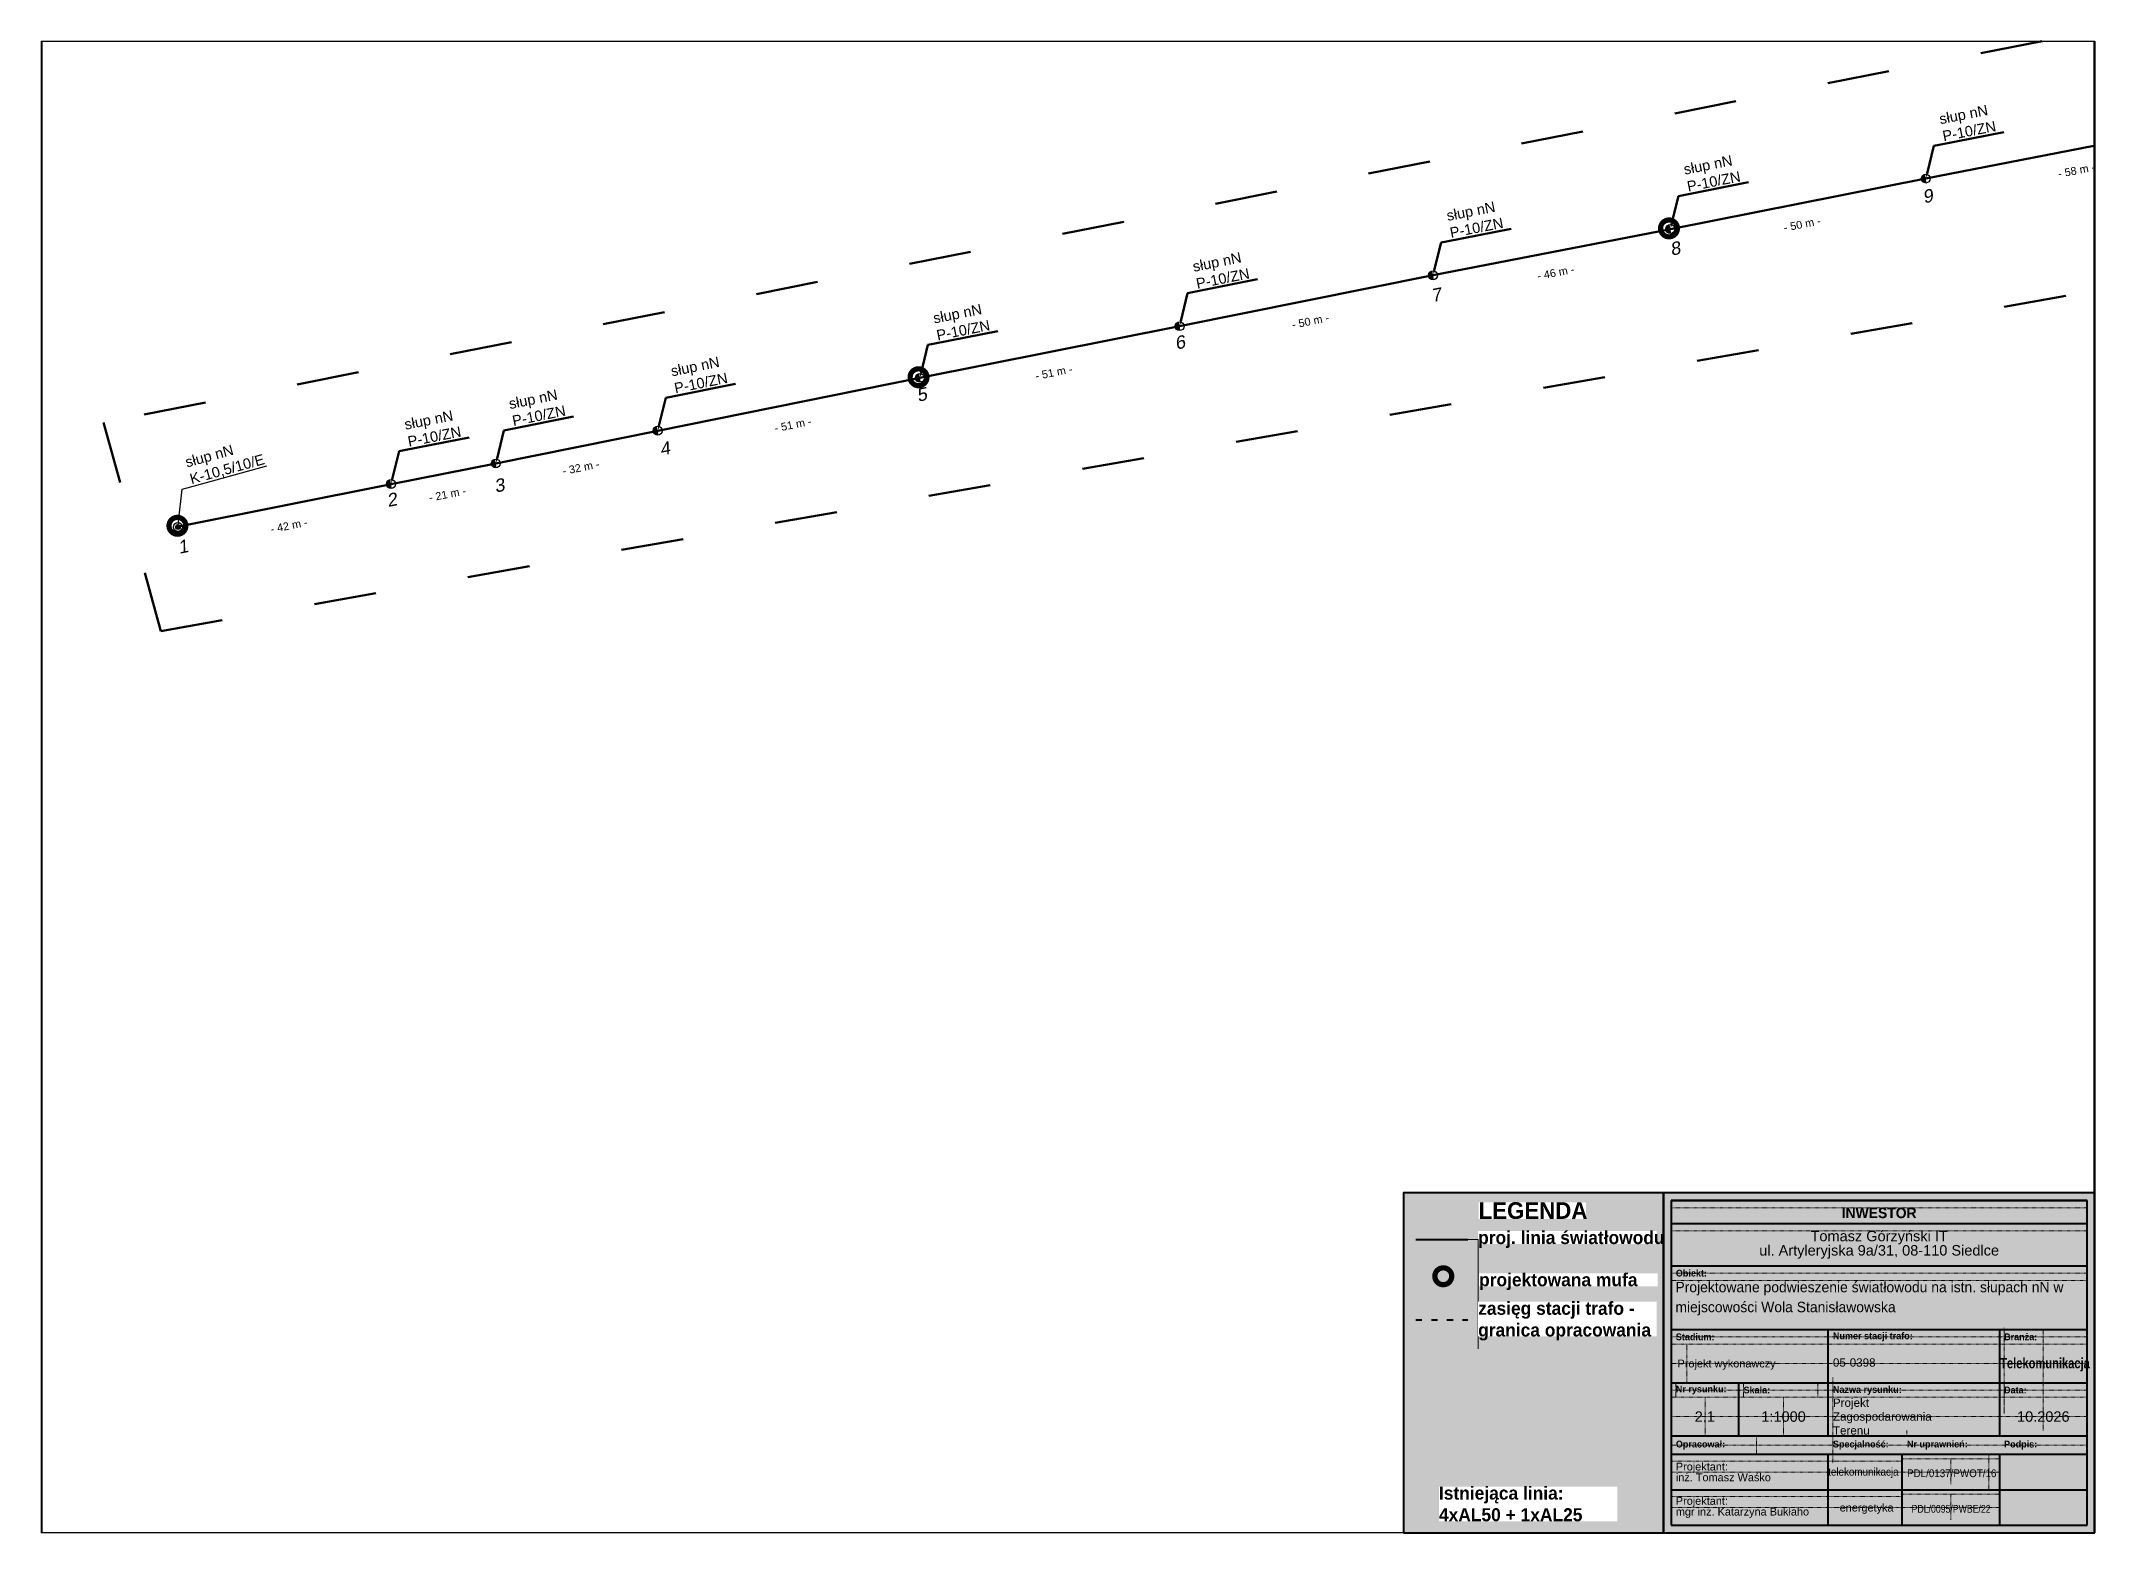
# Paper-space layout '398-1' of a CAD drawing. Header units: metres, sheet in millimetres. Extents: x 0 to 395, y 0 to 287.
# The model-space entities are those that its viewports show. They can reach past a viewport. Long polylines and large blocks are cut down to what shows.
import ezdxf
from ezdxf import colors
from ezdxf.entities.mleader import LeaderData, LeaderLine
from ezdxf.math import Vec2, Vec3

# ---------------------------------------------------------------- set-up
doc = ezdxf.new("R2010")
doc.units = ezdxf.units.M
for name, pattern in [('ACAD_ISO03W100', [30, 12, -18]), ('DGN Style 2', [0.005224, 0.003135, -0.00209]), ('GCAD_ISO03W100', [30, 12, -18])]:
    doc.linetypes.add(name, pattern=pattern)
for name, color, linetype, lineweight in [('!TELE', 30, 'SCARPLINE1A', 50), ('!trafo_05-0398', 6, 'GCAD_ISO03W100', 50), ('@Tabelka', 7, 'Continuous', 13), ('_mm zasięg trafo', 6, 'ACAD_ISO03W100', 35), ('_numery slupow etap 4 cz. 2', 7, 'Continuous', 40), ('_światłowód', 30, 'Continuous', 50)]:
    doc.layers.add(name, color=color, linetype=linetype, lineweight=lineweight)
for name, color, linetype in [('!wymiary', 7, 'Continuous'), ('_MM mufy', 3, 'Continuous'), ('_MM opisy', 7, 'Continuous'), ('_MM slupy', 5, 'Continuous')]:
    doc.layers.add(name, color=color, linetype=linetype)
doc.layers.add('@KonstrTabelki', color=253, linetype='DGN Style 2', lineweight=0, plot=False)
doc.styles.add('LEGENDA', font='arial.ttf')
doc.styles.get("Standard").update_dxf_attribs({"font": 'ARIAL.TTF'})
doc.linetypes.add('SCARPLINE1A', pattern='A,2,[150,AAA.SHX,S=1,R=0,X=0,Y=0],1e-11', length=2)
doc.dimstyles.new('opis linie', dxfattribs={"dimtxt": 1.5, "dimasz": 0.18, "dimexe": 0.18, "dimexo": 0.0625, "dimgap": 2.5, "dimtad": 4, "dimdec": 0, "dimzin": 0, "dimdsep": 46, "dimtxsty": 'Standard', "dimcen": 0.09, "dimse1": 1, "dimse2": 1, "dimsd1": 1, "dimsd2": 1, "dimclrt": 256, "dimadec": 0, "dimazin": 0, "dimtfac": 1, "dimtdec": 0, "dimtofl": 0, "dimtmove": 0, "dimatfit": 3, "dimfxl": 1, "dimtfill": 1, "dimtolj": 1, "dimtzin": 0, "dimarcsym": 0})

# ---------------------------------------------------------------- blocks, each defined once
blk = doc.blocks.new('tabelka')
at = {"true_color": 0xffffff, "transparency": 33554687}
h = blk.add_hatch(color=7, dxfattribs=at)
h.dxf.hatch_style = 1
h.paths.add_polyline_path([(-83, 65.41), (0, 65.41), (0, 0), (-83, 0)])
at = {"layer": '@KonstrTabelki', "lineweight": 0}
for p, q in [((-1.5, 62.52), (-81.5, 62.52)), ((-1.5, 58.08), (-81.5, 58.08)), ((-1.5, 49.94), (-81.5, 49.94)), ((-81.5, 48.55), (-1.5, 48.55)), ((-1.5, 37.69), (-81.5, 37.69)), ((-81.5, 36.3), (-1.5, 36.3)), ((-78.46, 36.3), (-78.46, 28.86)), ((-17.47, 39.44), (-17.47, 22.94)), ((-9.93, 19.68), (-9.93, 39.08)), ((-81.5, 32.58), (-1.5, 32.58)), ((-80.6, 28.86), (-80.6, 26.08)), ((-67.58, 28.86), (-67.58, 26.08)), ((-53.27, 26.08), (-53.27, 28.86)), ((-50.39, 29.9), (-50.39, 18.64)), ((-17.47, 28.86), (-17.47, 22.94)), ((-9.93, 19.68), (-9.93, 28.86)), ((-1.5, 27.47), (-81.5, 27.47)), ((-81.5, 26.08), (-1.5, 26.08)), ((-74.99, 18.64), (-74.99, 26.08)), ((-59.88, 18.64), (-59.88, 26.08)), ((-1.5, 27.47), (-18.36, 27.47)), ((-1.5, 22.36), (-81.5, 22.36)), ((-1.5, 22.36), (-18.36, 22.36)), ((-81.5, 16.88), (-1.5, 16.88)), ((-65.11, 18.64), (-65.11, 15.11)), ((-50.39, 18.64), (-50.39, 13.41)), ((-36.15, 19.68), (-36.15, 18.64)), ((-37.05, 13.77), (-81.5, 13.77)), ((-37.05, 14.25), (-18.36, 14.25)), ((-27.71, 14.25), (-27.71, 9.31)), ((-20.43, 15.11), (-20.43, 8.31)), ((-37.05, 11.71), (-81.5, 11.71)), ((-18.36, 11.71), (-37.05, 11.71)), ((-37.05, 6.97), (-81.5, 6.97)), ((-37.05, 4.9), (-81.5, 4.9)), ((-37.05, 7.44), (-18.36, 7.44)), ((-18.36, 4.9), (-37.05, 4.9)), ((-27.71, 7.44), (-27.71, 2.5))]:
    blk.add_line(p, q, dxfattribs=at)
at = {"layer": '@KonstrTabelki'}
for points in [[(-51.29, 28.86), (-51.29, 39.08)], [(-51.29, 18.64), (-51.29, 28.86)]]:
    blk.add_lwpolyline(points, dxfattribs=at)
at = {"layer": '@Tabelka', "lineweight": 40}
for p, q in [((0, 65.41), (-83, 65.41)), ((-83, 65.41), (-83, 0)), ((-81.5, 63.91), (-1.5, 63.91)), ((-1.5, 63.91), (-81.5, 63.91)), ((-81.5, 63.91), (-81.5, 1.5)), ((-1.5, 1.5), (-1.5, 63.91)), ((0, 0), (0, 65.41)), ((-81.5, 59.47), (-1.5, 59.47)), ((-81.5, 51.33), (-1.5, 51.33)), ((-81.5, 39.08), (-1.5, 39.08)), ((-81.5, 39.08), (-18.36, 39.08)), ((-51.29, 28.86), (-51.29, 39.08)), ((-51.29, 28.86), (-51.29, 35.67)), ((-18.36, 39.08), (-18.36, 28.86)), ((-81.5, 28.86), (-18.36, 28.86)), ((-68.48, 18.64), (-68.48, 28.86)), ((-51.29, 18.64), (-51.29, 28.86)), ((-18.36, 28.86), (-1.5, 28.86)), ((-18.36, 28.86), (-18.36, 18.64)), ((-51.29, 18.64), (-51.29, 25.45)), ((-18.36, 25.45), (-18.36, 18.64)), ((-81.5, 18.64), (-1.5, 18.64)), ((-81.5, 18.64), (-1.5, 18.64)), ((-81.5, 15.11), (-1.5, 15.11)), ((-51.29, 1.5), (-51.29, 15.11)), ((-37.05, 1.5), (-37.05, 15.11)), ((-18.36, 15.11), (-18.36, 1.5)), ((-81.5, 8.31), (-1.5, 8.31)), ((-81.5, 8.31), (-1.5, 8.31)), ((-81.5, 1.5), (-1.5, 1.5)), ((-83, 0), (0, 0))]:
    blk.add_line(p, q, dxfattribs=at)
at = {"layer": '@Tabelka'}
for s, insert, char_height, attachment_point, line_spacing_factor in [('{\\fLato Light|b1|i0|c238|p34;INWESTOR}', (-41.5, 62.52), 2, 2, 0.825), ('{\\fLato Light|b1|i0|c238|p34;Obiekt:}', (-80.6, 49.94), 1.3, 4, 0.946154), ('{\\fLato Light|b1|i0|c238|p34;Branża:}', (-17.47, 37.69), 1.3, 4, 0.946154), ('Projekt wykonawczy', (-80.27, 32.34), 1.5, 4, 0.825), ('{\\fLato Light|b1|i0|c238|p34;\\W0.8;Telekomunikacja}', (-9.6, 32.34), 2, 5, 0.76875), ('{\\fLato Light|b1|i0|c238|p34;Nr rysunku:}', (-80.6, 27.47), 1.3, 4, 0.946154), ('{\\fLato Light|b1|i0|c238|p34;Skala:}', (-67.58, 27.47), 1.3, 4, 0.946154), ('{\\fLato Light|b1|i0|c238|p34;Nazwa rysunku:}', (-50.39, 27.38), 1.3, 4, 0.946154), ('{\\fLato Light|b1|i0|c238|p34;Data:}', (-17.47, 27.47), 1.3, 4, 0.946154), ('10.2026', (-9.93, 22.36), 2, 5, 0.825), ('{\\fLato Light|b1|i0|c238|p34;Opracował:}', (-80.6, 16.88), 1.3, 4, 0.946154), ('{\\fLato Light|b1|i0|c238|p34;Specjalność:}', (-50.39, 16.88), 1.3, 4, 0.946154), ('{\\fLato Light|b1|i0|c238|p34;Nr uprawnień:}', (-36.15, 16.88), 1.3, 4, 0.946154), ('{\\fLato Light|b1|i0|c238|p34;Podpis:}', (-17.47, 16.88), 1.3, 4, 0.946154)]:
    blk.add_mtext(s, dxfattribs=dict(at, insert=insert, char_height=char_height, attachment_point=attachment_point, line_spacing_factor=line_spacing_factor))
at = {"layer": '@Tabelka', "insert": (-41.5, 58.08), "char_height": 2, "attachment_point": 2, "line_spacing_factor": 0.825, "style": 'LEGENDA'}
blk.add_mtext('Tomasz Górzyński IT\\Pul. Artyleryjska 9a/31, 08-110 Siedlce', dxfattribs=at)
at = {"layer": '@Tabelka'}
for s, insert, char_height, width, attachment_point, line_spacing_factor in [('{\\fLato Light|b1|i0|c238|p34;Stadium:}', (-80.6, 37.69), 1.3, 8.6456, 4, 0.946154), ('{\\fLato Light|b1|i0|c238|p34;Numer stacji trafo:}', (-50.39, 37.69), 1.3, 16.1141, 4, 0.946154), ('Projektant:\\Pinż. Tomasz Waśko', (-80.6, 11.71), 1.5, 27.9275, 4, 0.825), ('{\\W0.9;telekomunikacja}', (-44.53, 11.53), 1.5, 22.915, 5, 0.825), ('{\\W0.9;PDL/0137/PWOT/16}', (-27.54, 11.46), 1.5, 22.915, 5, 0.825), ('Projektant:\\Pmgr inż. Katarzyna Bukłaho', (-80.6, 4.9), 1.5, 27.9275, 4, 0.825), ('energetyka', (-43.91, 4.64), 1.5, 22.915, 5, 0.825), ('{\\W0.8;PDL/0095/PWBE/22}', (-27.66, 4.62), 1.5, 22.915, 5, 0.825)]:
    blk.add_mtext(s, dxfattribs=dict(at, insert=insert, char_height=char_height, width=width, attachment_point=attachment_point, line_spacing_factor=line_spacing_factor))
blk = doc.blocks.new('mufa')
at = {"layer": '_MM mufy'}
h = blk.add_hatch(color=256, dxfattribs=at)
h.dxf.hatch_style = 1
h.paths.add_polyline_path([(2.15, 0.12, 1), (-2.1, -0.05, 1)])
h.paths.add_polyline_path([(-1.1, -0.01, -1), (1.15, 0.08, -1)], flags=16)
h.paths.add_polyline_path([(-0.83, 0, -1), (0.88, 0.07, -1)], flags=0)
blk = doc.blocks.new('legenda')
at = {"true_color": 0xffffff, "transparency": 33554687}
h = blk.add_hatch(color=7, dxfattribs=at)
h.dxf.hatch_style = 1
h.paths.add_polyline_path([(-50, 65.41), (0, 65.41), (0, 0), (-50, 0)])
at = {"lineweight": 40}
blk.add_lwpolyline([(0, 65.41), (-50, 65.41), (-50, 0)], dxfattribs=at)
at = {"layer": '_mm zasięg trafo', "lineweight": 40, "ltscale": 0.1}
blk.add_lwpolyline([(-47.62, 40.95), (-37.62, 40.95)], dxfattribs=at)
at = {"layer": '_światłowód', "lineweight": 40}
blk.add_lwpolyline([(-47.62, 56.41), (-37.62, 56.41)], dxfattribs=at)
at = {"layer": '_mm zasięg trafo'}
blk.add_blockref('mufa', (-42.35, 49.31), dxfattribs=at)
at = {"layer": '_mm zasięg trafo', "bg_fill": 3, "box_fill_scale": 1, "bg_fill_color": 256, "bg_fill_transparency": 0}
for s, width, heights, insert, char_height, attachment_point in [('{\\fLato Light|b1|i0|c238|p34;\\C7;LEGENDA}', 20.65, [-3.27], (-35.53, 63.58), 3.2, 1), ('\\pxt4;{\\fLato Light|b1|i0|c238|p34;\\C7;proj. linia światłowodu}', 34.3358, [-3.2], (-35.62, 56.41), 2.5, 4)]:
    blk.add_mtext_dynamic_manual_height_columns(s, width=width, gutter_width=1, heights=heights, dxfattribs=dict(at, insert=insert, char_height=char_height, attachment_point=attachment_point))
at = {"layer": 'Defpoints', "color": 252, "lineweight": 0, "true_color": 0x939598}
blk.add_lwpolyline([(-37.62, 56.41), (-35.62, 56.41), (-35.62, 35.41)], dxfattribs=at)
at = {"layer": '_mm zasięg trafo', "char_height": 2.5, "attachment_point": 4, "bg_fill": 3, "box_fill_scale": 1, "bg_fill_color": 256, "bg_fill_transparency": 0}
for s, heights, insert in [('\\pxt4;{\\fLato Light|b1|i0|c238|p34;\\C7;projektowana mufa}', [-3.2], (-35.44, 48.3)), ('\\pxt4;{\\fLato Light|b1|i0|c238|p34;\\C7;zasięg stacji trafo - granica opracowania}', [-7.36], (-35.62, 40.72))]:
    blk.add_mtext_dynamic_manual_height_columns(s, width=34.3358, gutter_width=1, heights=heights, dxfattribs=dict(at, insert=insert))
at = {"lineweight": 40}
blk.add_lwpolyline([(-50, 0), (0, 0), (0, 65.41)], dxfattribs=at)
at = {"layer": '_mm zasięg trafo', "insert": (-43.16, 5.56), "char_height": 2.5, "attachment_point": 4, "bg_fill": 3, "box_fill_scale": 1, "bg_fill_color": 256, "bg_fill_transparency": 0}
blk.add_mtext_dynamic_manual_height_columns('\\pxt4;{\\fLato Light|b1|i0|c238|p34;\\C7;Istniejąca linia:\\P4xAL50 + 1xAL25}', width=34.3358, gutter_width=1, heights=[0], dxfattribs=at)
blk = doc.blocks.new('*D177')
at = {"layer": 'Defpoints', "color": 0}
for p in [(7553184.37, 5772546.41), (7553184.52, 5772545.67), (7553143.56, 5772538.27)]:
    blk.add_point(p, dxfattribs=at)
at = {"layer": '!wymiary', "insert": (7553164.75, 5772538.41), "char_height": 1.5, "attachment_point": 5, "rotation": 11.2802, "bg_fill": 3, "box_fill_scale": 1.1, "bg_fill_color": 9, "bg_fill_true_color": 13158600, "bg_fill_transparency": 0}
blk.add_mtext('\\A1;- 42 m -', dxfattribs=at)
blk = doc.blocks.new('*D178')
at = {"layer": 'Defpoints', "color": 0}
for p in [(7553204.52, 5772550.37), (7553184.37, 5772546.41), (7553204.66, 5772549.63)]:
    blk.add_point(p, dxfattribs=at)
at = {"layer": '!wymiary', "insert": (7553195.22, 5772544.46), "char_height": 1.5, "attachment_point": 5, "rotation": 11.1184, "bg_fill": 3, "box_fill_scale": 1.1, "bg_fill_color": 9, "bg_fill_true_color": 13158600, "bg_fill_transparency": 0}
blk.add_mtext('\\A1;- 21 m -', dxfattribs=at)
blk = doc.blocks.new('*D179')
at = {"layer": 'Defpoints', "color": 0}
for p in [(7553235.67, 5772556.66), (7553235.82, 5772555.92), (7553204.52, 5772550.37)]:
    blk.add_point(p, dxfattribs=at)
at = {"layer": '!wymiary', "insert": (7553220.89, 5772549.58), "char_height": 1.5, "attachment_point": 5, "rotation": 11.416, "bg_fill": 3, "box_fill_scale": 1.1, "bg_fill_color": 9, "bg_fill_true_color": 13158600, "bg_fill_transparency": 0}
blk.add_mtext('\\A1;- 32 m -', dxfattribs=at)
blk = doc.blocks.new('*D180')
at = {"layer": 'Defpoints', "color": 0}
for p in [(7553286.09, 5772566.83), (7553286.24, 5772566.09), (7553235.67, 5772556.66)]:
    blk.add_point(p, dxfattribs=at)
at = {"layer": '!wymiary', "insert": (7553261.67, 5772557.81), "char_height": 1.5, "attachment_point": 5, "rotation": 11.4039, "bg_fill": 3, "box_fill_scale": 1.1, "bg_fill_color": 9, "bg_fill_true_color": 13158600, "bg_fill_transparency": 0}
blk.add_mtext('\\A1;- 51 m -', dxfattribs=at)
blk = doc.blocks.new('*D181')
at = {"layer": 'Defpoints', "color": 0}
for p in [(7553336.03, 5772576.76), (7553336.18, 5772576.02), (7553286.09, 5772566.83)]:
    blk.add_point(p, dxfattribs=at)
at = {"layer": '!wymiary', "insert": (7553311.84, 5772567.86), "char_height": 1.5, "attachment_point": 5, "rotation": 11.2459, "bg_fill": 3, "box_fill_scale": 1.1, "bg_fill_color": 9, "bg_fill_true_color": 13158600, "bg_fill_transparency": 0}
blk.add_mtext('\\A1;- 51 m -', dxfattribs=at)
blk = doc.blocks.new('*D182')
at = {"layer": 'Defpoints', "color": 0}
for p in [(7553384.78, 5772586.56), (7553384.93, 5772585.82), (7553336.03, 5772576.76)]:
    blk.add_point(p, dxfattribs=at)
at = {"layer": '!wymiary', "insert": (7553361.2, 5772577.72), "char_height": 1.5, "attachment_point": 5, "rotation": 11.3664, "bg_fill": 3, "box_fill_scale": 1.1, "bg_fill_color": 9, "bg_fill_true_color": 13158600, "bg_fill_transparency": 0}
blk.add_mtext('\\A1;- 50 m -', dxfattribs=at)
blk = doc.blocks.new('*D183')
at = {"layer": 'Defpoints', "color": 0}
for p in [(7553430.42, 5772595.45), (7553430.56, 5772594.71), (7553384.78, 5772586.56)]:
    blk.add_point(p, dxfattribs=at)
at = {"layer": '!wymiary', "insert": (7553408.37, 5772587.06), "char_height": 1.5, "attachment_point": 5, "rotation": 11.0224, "bg_fill": 3, "box_fill_scale": 1.1, "bg_fill_color": 9, "bg_fill_true_color": 13158600, "bg_fill_transparency": 0}
blk.add_mtext('\\A1;- 46 m -', dxfattribs=at)
blk = doc.blocks.new('*D184')
at = {"layer": 'Defpoints', "color": 0}
for p in [(7553479.54, 5772605.15), (7553479.69, 5772604.41), (7553430.42, 5772595.45)]:
    blk.add_point(p, dxfattribs=at)
at = {"layer": '!wymiary', "insert": (7553455.76, 5772596.36), "char_height": 1.5, "attachment_point": 5, "rotation": 11.1708, "bg_fill": 3, "box_fill_scale": 1.1, "bg_fill_color": 9, "bg_fill_true_color": 13158600, "bg_fill_transparency": 0}
blk.add_mtext('\\A1;- 50 m -', dxfattribs=at)
blk = doc.blocks.new('*D185')
at = {"layer": 'Defpoints', "color": 0}
for p in [(7553536, 5772616.16), (7553536.14, 5772615.42), (7553479.54, 5772605.15)]:
    blk.add_point(p, dxfattribs=at)
at = {"layer": '!wymiary', "insert": (7553508.54, 5772606.71), "char_height": 1.5, "attachment_point": 5, "rotation": 11.0345, "bg_fill": 3, "box_fill_scale": 1.1, "bg_fill_color": 9, "bg_fill_true_color": 13158600, "bg_fill_transparency": 0}
blk.add_mtext('\\A1;- 58 m -', dxfattribs=at)
blk = doc.blocks.new('ZN')
at = {"layer": '_MM slupy', "transparency": 33554687}
h = blk.add_hatch(color=256, dxfattribs=at)
h.dxf.hatch_style = 1
h.paths.add_polyline_path([(0, -0.86), (0, 0.86, 1)])
at = {"layer": '_MM slupy'}
blk.add_circle((0, 0), 0.857, dxfattribs=at)
blk = doc.blocks.new('E')
at = {"layer": '_MM slupy'}
h = blk.add_hatch(color=256, dxfattribs=at)
h.dxf.hatch_style = 1
h.paths.add_polyline_path([(0.27, 0.37, 1), (-0.27, -0.37, 1)])
for radius in [0.857, 0.457]:
    blk.add_circle((0, 0), radius, dxfattribs=at)
blk = doc.blocks.new('q')
at = {"layer": '_MM slupy'}
blk.add_blockref('ZN', (0, 0), dxfattribs=at)
at = {"layer": '_MM opisy'}
ml = blk.add_multileader_mtext('Standard', dxfattribs=at)
ml.set_content('\\pxql;słup nN\\PP-10/ZN', color=256)
ml.set_leader_properties()
ml.build(insert=Vec2(0, 0))
ml.multileader.update_dxf_attribs({"has_text_frame": 1, "text_left_attachment_type": 5, "text_right_attachment_type": 5, "dogleg_length": 1, "arrow_head_size": 1})
ctx = ml.context
ctx.base_point, ctx.char_height, ctx.arrow_head_size, ctx.landing_gap_size, ctx.plane_origin = Vec3(3.75, 5.9), 2, 1, 1, Vec3(1.72, -1.42)
ctx.left_attachment, ctx.right_attachment = 5, 5
notes = []
notes.append((ctx, [(0, (1, 1, 0), (2.75, 5.9), (1, 0), 1, [(0, [(0, 0), (2.75, 5.9)], 0, [])])]))
ctx.mtext.insert, ctx.mtext.flow_direction = Vec3(4.75, 11.7), 5
ctx.mtext.has_bg_fill, ctx.mtext.bg_color, ctx.mtext.bg_scale_factor, ctx.mtext.bg_transparency, ctx.mtext.use_window_bg_color = 1, -1023410175, 1, 0, 1
for ctx, leaders in notes:
    for number, flags, end, landing, length, lines in leaders:
        leader = LeaderData()
        leader.index, (leader.has_last_leader_line, leader.has_dogleg_vector, leader.attachment_direction) = number, flags
        leader.last_leader_point, leader.dogleg_vector, leader.dogleg_length = Vec3(end), Vec3(landing), length
        for number, points, colour, breaks in lines:
            line = LeaderLine()
            line.index, line.vertices, line.color, line.breaks = number, Vec3.list(points), colors.encode_raw_color(colour), breaks
            leader.lines.append(line)
        ctx.leaders.append(leader)

msp = doc.modelspace()

# ---------------------------------------------------------------- linework, layer by layer
at = {"layer": '!TELE'}
msp.add_lwpolyline([(7553143.56, 5772538.27), (7553184.37, 5772546.41), (7553204.52, 5772550.37), (7553235.67, 5772556.66), (7553286.09, 5772566.83), (7553336.03, 5772576.76), (7553384.78, 5772586.56), (7553430.42, 5772595.45), (7553479.54, 5772605.15), (7553536, 5772616.16), (7553569.86, 5772622.79), (7553606.71, 5772630.55), (7553638.24, 5772637.11), (7553681.87, 5772646.45), (7553704.68, 5772651.21), (7553749.17, 5772660.23), (7553810.73, 5772672.92), (7553859.98, 5772682.72), (7553908.62, 5772692.91), (7553948.09, 5772700.61), (7553994.62, 5772710.09), (7554042.15, 5772719.58), (7554088.46, 5772728.08), (7554129.88, 5772735.21)], dxfattribs=at)

# ---------------------------------------------------------------- next in the draw order: dimensions: what is measured, and where the dimension line sits
at = {"layer": '!wymiary'}
dim = msp.add_aligned_dim(p1=(7553143.56, 5772538.27), p2=(7553184.37, 5772546.41), distance=-0.75, dimstyle='opis linie', override={"dimpost": '- <> m -'}, dxfattribs=at)
dim.commit()
dim.dimension.update_dxf_attribs({"geometry": '*D177', "text_midpoint": (7553164.75, 5772538.41)})

# ---------------------------------------------------------------- next in the draw order: texts
at = {"layer": '_numery slupow etap 4 cz. 2', "oblique": 10}
msp.add_text('1', height=2.5, rotation=11.1757, dxfattribs=at).set_placement((7553143.64, 5772532.99))

# ---------------------------------------------------------------- next in the draw order: dimensions: what is measured, and where the dimension line sits
at = {"layer": '!wymiary'}
dim = msp.add_aligned_dim(p1=(7553184.37, 5772546.41), p2=(7553204.52, 5772550.37), distance=-0.75, dimstyle='opis linie', override={"dimpost": '- <> m -'}, dxfattribs=at)
dim.commit()
dim.dimension.update_dxf_attribs({"geometry": '*D178', "text_midpoint": (7553195.22, 5772544.46)})

# ---------------------------------------------------------------- next in the draw order: leaders
at = {"layer": '_MM opisy'}
ml = msp.add_multileader_mtext('Standard', dxfattribs=at)
ml.set_content('\\pxql;słup nN\\PK-10,5/10/E', color=256)
ml.set_leader_properties()
ml.build(insert=Vec2(0, 0))
ml.multileader.update_dxf_attribs({"has_text_frame": 1, "text_left_attachment_type": 5, "text_right_attachment_type": 5, "dogleg_length": 1, "arrow_head_size": 1})
ctx = ml.context
ctx.base_point, ctx.char_height, ctx.arrow_head_size, ctx.landing_gap_size, ctx.plane_origin, ctx.plane_x_axis, ctx.plane_y_axis = Vec3(7553145.16, 5772545.7), 2, 1, 1, Vec3(7553145.42, 5772537.24), Vec3(0.964136, 0.265408), Vec3(-0.265408, 0.964136)
ctx.left_attachment, ctx.right_attachment = 5, 5
notes = []
notes.append((ctx, [(0, (1, 1, 0), (7553144.19, 5772545.43), (0.964136, 0.265408), 1, [(0, [(7553143.38, 5772538.15)], 0, [])])]))
ctx.mtext.insert, ctx.mtext.text_direction, ctx.mtext.flow_direction = Vec3(7553144.59, 5772551.52), Vec3(0.964136, 0.265408), 5
ctx.mtext.has_bg_fill, ctx.mtext.bg_color, ctx.mtext.bg_scale_factor, ctx.mtext.bg_transparency, ctx.mtext.use_window_bg_color = 1, -1023410175, 1, 0, 1
for ctx, leaders in notes:
    for number, flags, end, landing, length, lines in leaders:
        leader = LeaderData()
        leader.index, (leader.has_last_leader_line, leader.has_dogleg_vector, leader.attachment_direction) = number, flags
        leader.last_leader_point, leader.dogleg_vector, leader.dogleg_length = Vec3(end), Vec3(landing), length
        for number, points, colour, breaks in lines:
            line = LeaderLine()
            line.index, line.vertices, line.color, line.breaks = number, Vec3.list(points), colors.encode_raw_color(colour), breaks
            leader.lines.append(line)
        ctx.leaders.append(leader)

# ---------------------------------------------------------------- next in the draw order: block references
at = {"layer": '!TELE', "rotation": 11.11841830939919}
msp.add_blockref('q', (7553184.37, 5772546.41), dxfattribs=at)
at = {"color": 5, "lineweight": 70}
msp.add_blockref('mufa', (7553143.27, 5772538.35), dxfattribs=at)
at = {"rotation": 15.39121293542186}
msp.add_blockref('E', (7553143.38, 5772538.15), dxfattribs=at)

# ---------------------------------------------------------------- next in the draw order: dimensions: what is measured, and where the dimension line sits
at = {"layer": '!wymiary'}
dim = msp.add_aligned_dim(p1=(7553204.52, 5772550.37), p2=(7553235.67, 5772556.66), distance=-0.75, dimstyle='opis linie', override={"dimpost": '- <> m -'}, dxfattribs=at)
dim.commit()
dim.dimension.update_dxf_attribs({"geometry": '*D179', "text_midpoint": (7553220.89, 5772549.58)})

# ---------------------------------------------------------------- next in the draw order: block references
at = {"layer": '!TELE', "rotation": 11.41600945660406}
msp.add_blockref('q', (7553204.52, 5772550.37), dxfattribs=at)

# ---------------------------------------------------------------- next in the draw order: texts
at = {"layer": '_numery slupow etap 4 cz. 2', "oblique": 10}
msp.add_text('2', height=2.5, rotation=11.1757, dxfattribs=at).set_placement((7553183.8, 5772541.99))

# ---------------------------------------------------------------- next in the draw order: dimensions: what is measured, and where the dimension line sits
at = {"layer": '!wymiary'}
dim = msp.add_aligned_dim(p1=(7553235.67, 5772556.66), p2=(7553286.09, 5772566.83), distance=-0.75, dimstyle='opis linie', override={"dimpost": '- <> m -'}, dxfattribs=at)
dim.commit()
dim.dimension.update_dxf_attribs({"geometry": '*D180', "text_midpoint": (7553261.67, 5772557.81)})

# ---------------------------------------------------------------- next in the draw order: block references
at = {"layer": '!TELE', "rotation": 11.40387064096413}
msp.add_blockref('q', (7553235.67, 5772556.66), dxfattribs=at)

# ---------------------------------------------------------------- next in the draw order: texts
at = {"layer": '_numery slupow etap 4 cz. 2', "oblique": 10}
msp.add_text('3', height=2.5, rotation=11.1757, dxfattribs=at).set_placement((7553204.48, 5772544.76))

# ---------------------------------------------------------------- next in the draw order: dimensions: what is measured, and where the dimension line sits
at = {"layer": '!wymiary'}
dim = msp.add_aligned_dim(p1=(7553286.09, 5772566.83), p2=(7553336.03, 5772576.76), distance=-0.75, dimstyle='opis linie', override={"dimpost": '- <> m -'}, dxfattribs=at)
dim.commit()
dim.dimension.update_dxf_attribs({"geometry": '*D181', "text_midpoint": (7553311.84, 5772567.86)})

# ---------------------------------------------------------------- next in the draw order: block references
at = {"layer": '!TELE', "rotation": 11.24593459651185}
msp.add_blockref('q', (7553286.09, 5772566.83), dxfattribs=at)

# ---------------------------------------------------------------- next in the draw order: texts
at = {"layer": '_numery slupow etap 4 cz. 2', "oblique": 10}
msp.add_text('4', height=2.5, rotation=11.1757, dxfattribs=at).set_placement((7553236.31, 5772551.86))

# ---------------------------------------------------------------- next in the draw order: dimensions: what is measured, and where the dimension line sits
at = {"layer": '!wymiary'}
dim = msp.add_aligned_dim(p1=(7553336.03, 5772576.76), p2=(7553384.78, 5772586.56), distance=-0.75, dimstyle='opis linie', override={"dimpost": '- <> m -'}, dxfattribs=at)
dim.commit()
dim.dimension.update_dxf_attribs({"geometry": '*D182', "text_midpoint": (7553361.2, 5772577.72)})

# ---------------------------------------------------------------- next in the draw order: block references
at = {"layer": '!TELE', "rotation": 11.36642602525779}
msp.add_blockref('q', (7553336.03, 5772576.76), dxfattribs=at)
at = {"color": 5, "lineweight": 70}
msp.add_blockref('mufa', (7553285.8, 5772566.91), dxfattribs=at)

# ---------------------------------------------------------------- next in the draw order: texts
at = {"layer": '_numery slupow etap 4 cz. 2', "oblique": 10}
msp.add_text('5', height=2.5, rotation=11.1757, dxfattribs=at).set_placement((7553285.72, 5772562.23))

# ---------------------------------------------------------------- next in the draw order: dimensions: what is measured, and where the dimension line sits
at = {"layer": '!wymiary'}
dim = msp.add_aligned_dim(p1=(7553384.78, 5772586.56), p2=(7553430.42, 5772595.45), distance=-0.75, dimstyle='opis linie', override={"dimpost": '- <> m -'}, dxfattribs=at)
dim.commit()
dim.dimension.update_dxf_attribs({"geometry": '*D183', "text_midpoint": (7553408.37, 5772587.06)})

# ---------------------------------------------------------------- next in the draw order: block references
at = {"layer": '!TELE', "rotation": 11.02235642742842}
msp.add_blockref('q', (7553384.78, 5772586.56), dxfattribs=at)

# ---------------------------------------------------------------- next in the draw order: texts
at = {"layer": '_numery slupow etap 4 cz. 2', "oblique": 10}
msp.add_text('6', height=2.5, rotation=11.1757, dxfattribs=at).set_placement((7553335.37, 5772572.25))

# ---------------------------------------------------------------- next in the draw order: dimensions: what is measured, and where the dimension line sits
at = {"layer": '!wymiary'}
dim = msp.add_aligned_dim(p1=(7553430.42, 5772595.45), p2=(7553479.54, 5772605.15), distance=-0.75, dimstyle='opis linie', override={"dimpost": '- <> m -'}, dxfattribs=at)
dim.commit()
dim.dimension.update_dxf_attribs({"geometry": '*D184', "text_midpoint": (7553455.76, 5772596.36)})

# ---------------------------------------------------------------- next in the draw order: block references
at = {"layer": '!TELE', "rotation": 11.17078906071811}
msp.add_blockref('q', (7553430.42, 5772595.45), dxfattribs=at)

# ---------------------------------------------------------------- next in the draw order: texts
at = {"layer": '_numery slupow etap 4 cz. 2', "oblique": 10}
msp.add_text('7', height=2.5, rotation=11.1757, dxfattribs=at).set_placement((7553384.67, 5772581.38))

# ---------------------------------------------------------------- next in the draw order: dimensions: what is measured, and where the dimension line sits
at = {"layer": '!wymiary'}
dim = msp.add_aligned_dim(p1=(7553479.54, 5772605.15), p2=(7553536, 5772616.16), distance=-0.75, dimstyle='opis linie', override={"dimpost": '- <> m -'}, dxfattribs=at)
dim.commit()
dim.dimension.update_dxf_attribs({"geometry": '*D185', "text_midpoint": (7553508.54, 5772606.71)})

# ---------------------------------------------------------------- next in the draw order: block references
at = {"layer": '!TELE', "rotation": 11.03450229135795}
msp.add_blockref('q', (7553479.54, 5772605.15), dxfattribs=at)
at = {"color": 5, "lineweight": 70}
msp.add_blockref('mufa', (7553430.13, 5772595.53), dxfattribs=at)

# ---------------------------------------------------------------- next in the draw order: texts
at = {"layer": '_numery slupow etap 4 cz. 2', "oblique": 10}
msp.add_text('8', height=2.5, rotation=11.1757, dxfattribs=at).set_placement((7553430.62, 5772590.31))

# ---------------------------------------------------------------- next in the draw order: linework, layer by layer
at = {"layer": '!trafo_05-0398'}
msp.add_lwpolyline([(7553129.08, 5772558.26), (7553140.08, 5772518.15), (7553564.31, 5772592.74), (7554155.32, 5772717.46), (7554143.42, 5772759.9), (7553649.19, 5772660.54)], close=True, dxfattribs=at)

# ---------------------------------------------------------------- next in the draw order: texts
at = {"layer": '_numery slupow etap 4 cz. 2', "oblique": 10}
msp.add_text('9', height=2.5, rotation=11.1757, dxfattribs=at).set_placement((7553479.19, 5772600.38))

psp = doc.layouts.new('398-1')

# ---------------------------------------------------------------- block references
psp.add_blockref('tabelka', (395, 0))

# ---------------------------------------------------------------- texts
at = {"color": 18, "true_color": 0x000000, "insert": (314.32, 48.27), "char_height": 2, "width": 76.9558, "attachment_point": 1, "line_spacing_factor": 0.825, "style": 'LEGENDA'}
psp.add_mtext('\\pxsm1.15,ql;{\\fLato Light|b0|i0|c238|p34;\\C256;Projektowane podwieszenie światłowodu na istn. słupach nN w miejscowości Wola Stanisławowska}', dxfattribs=at)
at = {"color": 1, "char_height": 1.6, "width": 26.3577, "attachment_point": 4, "style": 'LEGENDA'}
for s, insert in [('{\\C18;\\c0;05-0398}', (344.61, 32.76, 1)), ('{\\C18;\\c0;Projekt Zagospodarowania Terenu}', (344.61, 22.36, 1))]:
    psp.add_mtext(s, dxfattribs=dict(at, insert=insert))
at = {"char_height": 2, "attachment_point": 5, "line_spacing_factor": 0.825, "style": 'LEGENDA'}
for s, insert in [('2.1', (319.97, 22.36)), ('1:1000', (335.12, 22.36))]:
    psp.add_mtext(s, dxfattribs=dict(at, insert=insert))

# ---------------------------------------------------------------- next in the draw order: block references
psp.add_blockref('legenda', (312, 0))

# ---------------------------------------------------------------- next in the draw order: linework, layer by layer
psp.add_lwpolyline([(395, 0), (0.24, 0), (0.24, 286.83), (395, 286.83)], close=True)

# ---------------------------------------------------------------- next in the draw order: viewports
at = {"layer": '0'}
psp.add_viewport(center=(197.38, 143.41), size=(394.76, 286.8295), view_center_point=(7553314.45, 5772488.16), view_height=286.8295, dxfattribs=at)

doc.saveas('drawing.dxf')
